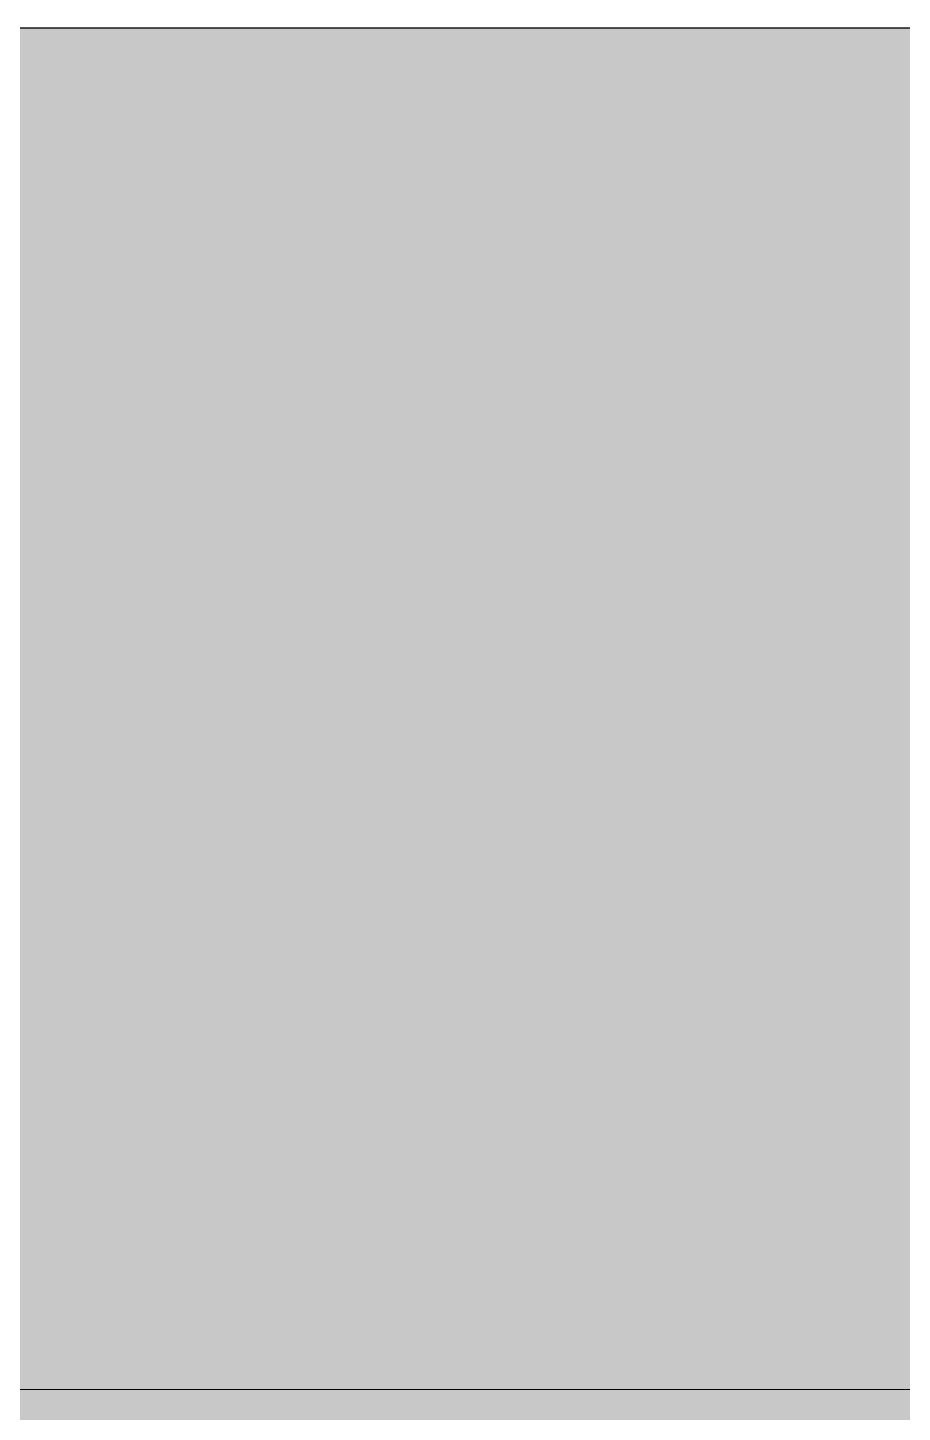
# Model space of a CAD drawing. Header units: millimetres. Extents: x -376000 to 292178, y -193032 to 188048.
# Drawn here: x -165700 to -165379, y -159015 to -158507 of the extents above; entities that cross this region are included whole.
import ezdxf

# ---------------------------------------------------------------- set-up
doc = ezdxf.new("R2010")
doc.units = ezdxf.units.MM
doc.layers.add('02_0.25', color=1, linetype='Continuous', lineweight=25, true_color=0xff0000)
doc.layers.add('04_0.10', color=7, linetype='Continuous', lineweight=9, true_color=0x0099ff)
doc.layers.add('_平面図（新設） (2D)', color=7, linetype='Continuous', lineweight=5)

# ---------------------------------------------------------------- blocks, each defined once
blk = doc.blocks.new('平面図（新設） (2D)')
at = {"layer": '02_0.25', "linetype": 'Continuous', "lineweight": 0}
blk.add_hatch(color=255, dxfattribs=at).paths.add_polyline_path([(-168333.18, -158957.051), (-168033.18, -158957.051), (-168033.18, -158507.051), (-165058.18, -158507.051), (-165058.18, -161307.051), (-171803.909, -161307.051), (-171803.909, -158507.051), (-168333.18, -158507.051)])
at = {"layer": '04_0.10', "linetype": 'Continuous', "lineweight": 0, "true_color": 0xbbbbbb}
blk.add_hatch(color=9, dxfattribs=at).paths.add_polyline_path([(-168033.18, -158957.051), (-168333.18, -158957.051), (-168333.18, -158507.051), (-171803.909, -158507.051), (-171803.909, -159007.051), (-165058.18, -159007.051), (-165058.18, -158507.051), (-168033.18, -158507.051)])
at = {"layer": '02_0.25', "color": 251, "flags": 128}
blk.add_lwpolyline([(-168333.18, -158957.051), (-168033.18, -158957.051), (-168033.18, -158507.051), (-165058.18, -158507.051), (-165058.18, -161307.051), (-171803.909, -161307.051), (-171803.909, -158507.051), (-168333.18, -158507.051)], close=True, dxfattribs=at)
at = {"layer": '04_0.10', "color": 251, "flags": 128}
blk.add_lwpolyline([(-168033.18, -158957.051), (-168333.18, -158957.051), (-168333.18, -158507.051), (-171803.909, -158507.051), (-171803.909, -159007.051), (-165058.18, -159007.051), (-165058.18, -158507.051), (-168033.18, -158507.051)], close=True, dxfattribs=at)

msp = doc.modelspace()

# ---------------------------------------------------------------- block references
at = {"layer": '_平面図（新設） (2D)'}
msp.add_blockref('平面図（新設） (2D)', (0, 0), dxfattribs=at)

doc.saveas('drawing.dxf')
